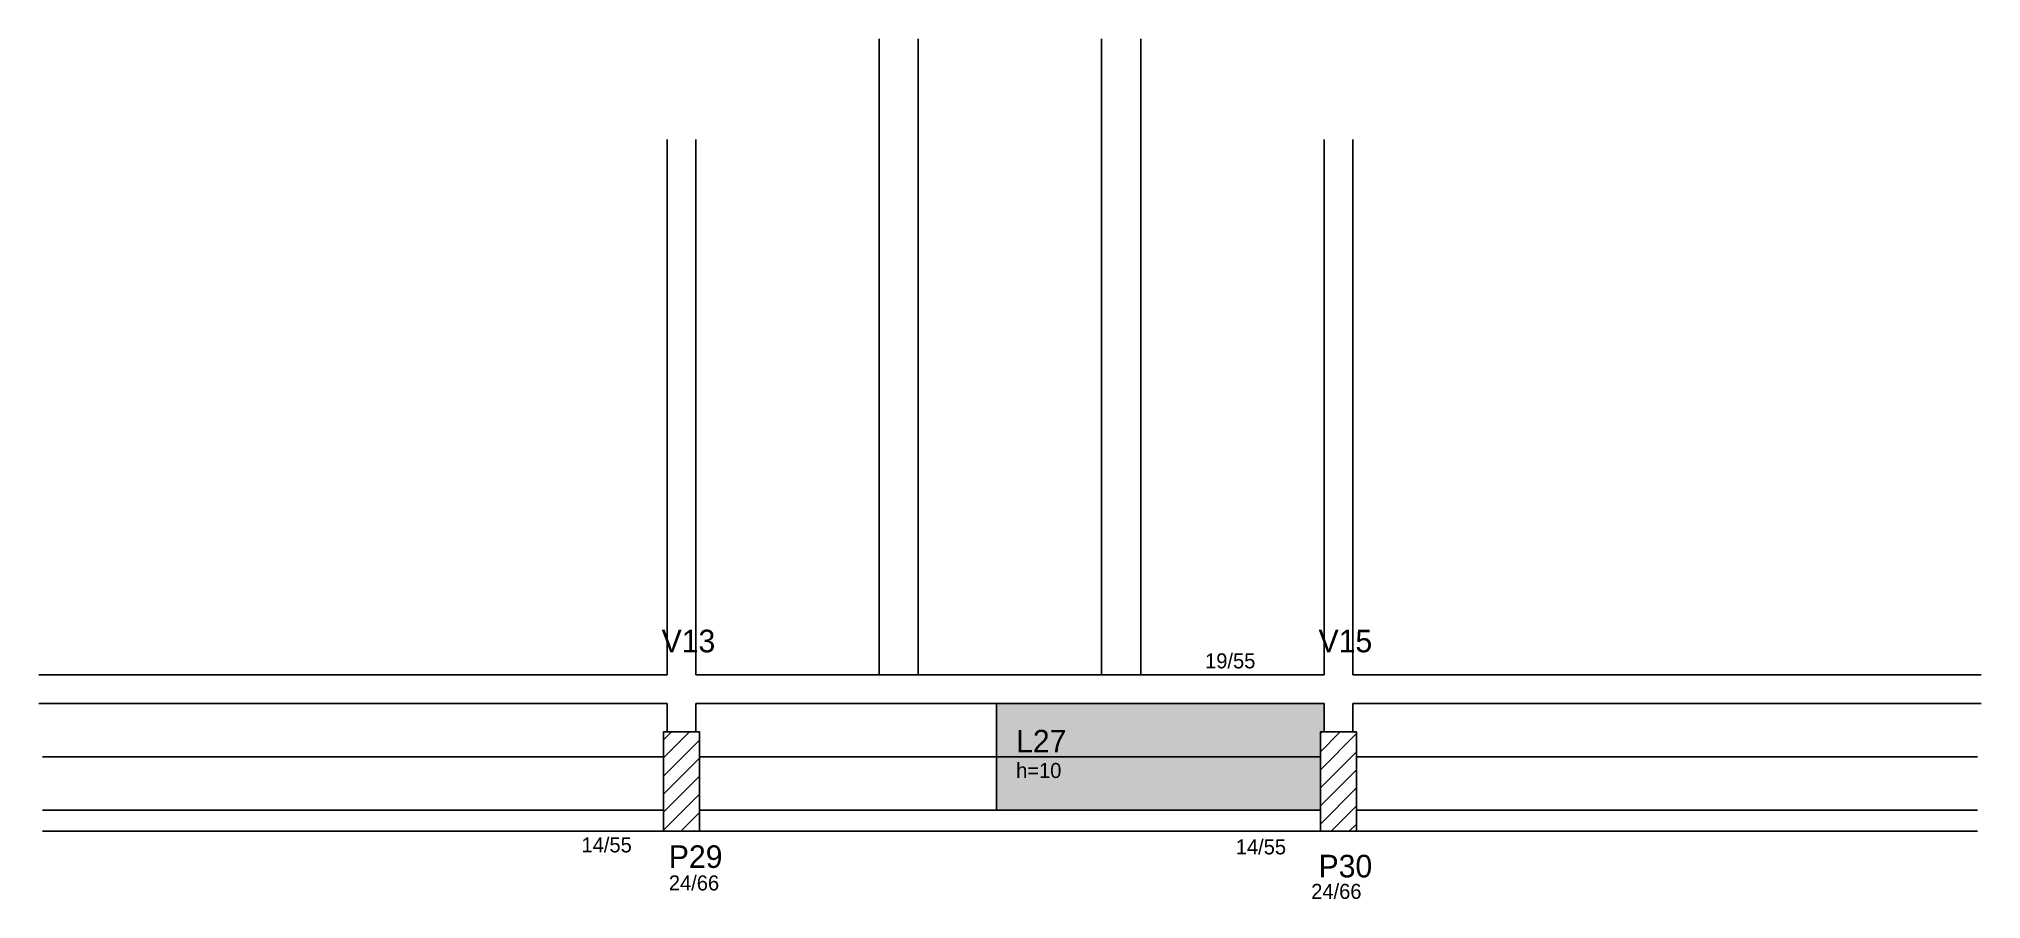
# Model space of a CAD drawing. Header units: metres. Extents: x 4072 to 5364, y 1537 to 2109.
import ezdxf

# ---------------------------------------------------------------- set-up
doc = ezdxf.new("R2010")
doc.units = ezdxf.units.M
for name, color, linetype in [('3', 7, 'Continuous'), ('4', 7, 'Continuous'), ('7', 7, 'Continuous'), ('Painéis', 7, 'Continuous'), ('REAPROVEITAMENTO', 7, 'Continuous')]:
    doc.layers.add(name, color=color, linetype=linetype)

msp = doc.modelspace()

# ---------------------------------------------------------------- hatches: boundary and pattern name
at = {"layer": 'REAPROVEITAMENTO'}
h = msp.add_hatch(color=7, dxfattribs=at)
h.dxf.hatch_style = 1
h.paths.add_polyline_path([(4926.3, 1648), (4923.8, 1648), (4923.8, 1648), (4924, 1596), (4924, 1596), (4708.5, 1596), (4708.5, 1596), (4708.5, 1667), (4708.5, 1667), (4926.5, 1667), (4926.5, 1667), (4926.3, 1648)])

# ---------------------------------------------------------------- linework, layer by layer
at = {"layer": '3', "color": 7, "lineweight": 25}
for p, q in [((4487, 1630.7), (4504.4, 1648)), ((4487, 1642.7), (4492.3, 1648)), ((4487, 1618.6), (4511, 1642.6)), ((4924, 1634.9), (4937.1, 1648)), ((4924, 1646.9), (4925.1, 1648)), ((4924, 1622.9), (4948, 1646.9)), ((4487, 1606.6), (4511, 1630.6)), ((4924, 1610.9), (4948, 1634.9)), ((4487, 1594.6), (4511, 1618.6)), ((4924, 1598.8), (4948, 1622.8)), ((4487, 1582.6), (4511, 1606.6)), ((4924, 1586.8), (4948, 1610.8)), ((4074, 1596), (4487, 1596)), ((4498.5, 1582), (4511, 1594.5)), ((4511, 1596), (4924, 1596)), ((4931.2, 1582), (4948, 1598.8)), ((4948, 1596), (5361, 1596)), ((4074, 1582), (4487, 1582)), ((4510.5, 1582), (4511, 1582.5)), ((4511, 1582), (4924, 1582)), ((4943.2, 1582), (4948, 1586.8)), ((4948, 1582), (5361, 1582))]:
    msp.add_line(p, q, dxfattribs=at)
for points in [[(4489.5, 2042), (4489.5, 1686)], [(4508.5, 1686), (4508.5, 2042)], [(4926.5, 2042), (4926.5, 1686)], [(4945.5, 1686), (4945.5, 2042)], [(4489.5, 1686), (4071.5, 1686)], [(4926.5, 1686), (4508.5, 1686)], [(5363.5, 1686), (4945.5, 1686)], [(4071.5, 1667), (4489.5, 1667)], [(4489.5, 1667), (4489.5, 1648)], [(4508.5, 1667), (4926.5, 1667)], [(4508.5, 1648), (4508.5, 1667)], [(4926.5, 1667), (4926.5, 1648)], [(4945.5, 1667), (5363.5, 1667)], [(4945.5, 1648), (4945.5, 1667)]]:
    msp.add_lwpolyline(points, dxfattribs=at)
at = {"layer": '7', "color": 7, "lineweight": 25}
for points in [[(4487, 1582), (4511, 1582), (4511, 1648), (4487, 1648), (4487, 1582)], [(4924, 1582), (4948, 1582), (4948, 1648), (4924, 1648), (4924, 1582)]]:
    msp.add_lwpolyline(points, dxfattribs=at)
at = {"layer": 'Painéis', "color": 7, "lineweight": 25}
for p, q in [((4630.5, 2109), (4630.5, 1686)), ((4656.5, 2109), (4656.5, 1686)), ((4778.5, 2109), (4778.5, 1686)), ((4804.5, 2109), (4804.5, 1686)), ((4708.5, 1596), (4708.5, 1667)), ((4487, 1631.5), (4074, 1631.5)), ((4511, 1631.5), (4924, 1631.5)), ((4948, 1631.5), (5361, 1631.5))]:
    msp.add_line(p, q, dxfattribs=at)

# ---------------------------------------------------------------- texts
at = {"layer": '3', "color": 7, "lineweight": 25}
for s, p in [('19/55', (4847.3, 1690.3)), ('h=10', (4721.6, 1617.4)), ('14/55', (4432.5, 1567.9)), ('14/55', (4867.7, 1566.6)), ('24/66', (4490.6, 1542.6)), ('24/66', (4917.9, 1537))]:
    msp.add_text(s, height=10, dxfattribs=at).set_placement(p)
at = {"layer": '4', "color": 7, "lineweight": 25}
for s, p in [('V13', (4485.8, 1701)), ('V15', (4922.8, 1701)), ('L27', (4721.6, 1634.4)), ('P29', (4490.6, 1557.6)), ('P30', (4922.8, 1551.3))]:
    msp.add_text(s, height=15, dxfattribs=at).set_placement(p)

doc.saveas('drawing.dxf')
